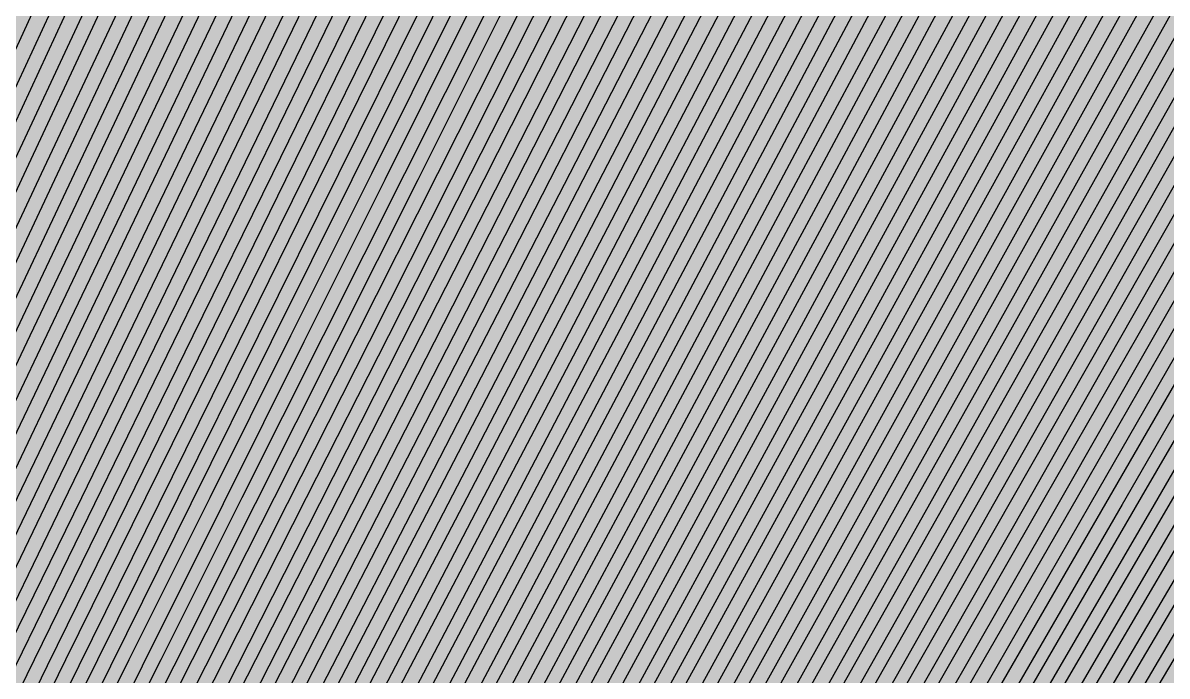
# Model space of a CAD drawing. Header units: metres. Extents: x -7231 to 10969, y -37556 to 1873.
# Drawn here: x 2628.8 to 2787.7, y -18556.3 to -18465.6 of the extents above; entities that cross this region are included whole.
import ezdxf

# ---------------------------------------------------------------- set-up
doc = ezdxf.new("R2010")
doc.units = ezdxf.units.M
for name, color, linetype in [('Metal1', 4, 'CONTINUOUS'), ('Metal2', 3, 'CONTINUOUS'), ('Polyimide', 7, 'CONTINUOUS')]:
    doc.layers.add(name, color=color, linetype=linetype)

msp = doc.modelspace()

# ---------------------------------------------------------------- hatches: boundary and pattern name
at = {"layer": 'Polyimide'}
msp.add_hatch(color=7, dxfattribs=at).paths.add_polyline_path([(4065.69, -468), (4066.67, -501.99), (4068.51, -535.99), (4071.41, -569.99), (4075.54, -603.99), (4081.04, -637.99), (4088.01, -671.99), (4096.52, -705.98), (4106.62, -739.98), (4118.33, -773.98), (4131.63, -807.98), (4146.49, -841.98), (4162.87, -875.98), (4180.68, -909.97), (4199.83, -943.97), (4220.22, -977.97), (4241.73, -1011.97), (4264.21, -1045.97), (4287.52, -1079.96), (4311.51, -1113.96), (4336.01, -1147.96), (4360.86, -1181.96), (4385.88, -1215.96), (4410.89, -1249.96), (4435.74, -1283.95), (4460.24, -1317.95), (4484.23, -1351.95), (4507.54, -1385.95), (4530.02, -1419.95), (4551.53, -1453.94), (4571.92, -1487.94), (4591.07, -1521.94), (4608.88, -1555.94), (4625.26, -1589.94), (4640.12, -1623.94), (4653.42, -1657.93), (4665.13, -1691.93), (4675.23, -1725.93), (4683.74, -1759.93), (4690.71, -1793.93), (4696.21, -1827.93), (4700.34, -1861.92), (4703.24, -1895.92), (4705.08, -1929.92), (4706.06, -1963.92), (4706.44, -1997.92), (4706.5, -2031.91), (4706.5, -4793.02), (4709.95, -4838.39), (4720.22, -4882.71), (4737.08, -4924.98), (4760.13, -4964.2), (4788.85, -4999.49), (4822.58, -5030.03), (4860.53, -5055.12), (4901.85, -5074.18), (4901.85, -5074.18), (4970.68, -5105.23), (5034.7, -5145.26), (5092.76, -5193.54), (5143.8, -5249.19), (5186.89, -5311.2), (5221.24, -5378.44), (5246.23, -5449.69), (5261.41, -5523.66), (5266.5, -5599), (5261.41, -5674.34), (5246.23, -5748.31), (5221.24, -5819.56), (5186.89, -5886.8), (5143.8, -5948.81), (5092.76, -6004.46), (5034.7, -6052.74), (4970.68, -6092.77), (4901.85, -6123.82), (4860.53, -6142.88), (4822.58, -6167.97), (4788.85, -6198.51), (4760.13, -6233.8), (4737.08, -6273.02), (4720.22, -6315.29), (4709.95, -6359.61), (4706.5, -6404.98), (4706.5, -9221.52), (4709.95, -9266.88), (4720.22, -9311.21), (4737.08, -9353.47), (4760.13, -9392.7), (4788.85, -9427.98), (4822.58, -9458.52), (4860.53, -9483.61), (4901.85, -9502.67), (4970.68, -9533.72), (5034.7, -9573.75), (5092.76, -9622.03), (5143.8, -9677.68), (5186.89, -9739.69), (5221.24, -9806.94), (5246.23, -9878.19), (5261.41, -9952.16), (5266.5, -10027.49), (5261.41, -10102.83), (5246.23, -10176.8), (5221.24, -10248.05), (5186.89, -10315.3), (5143.8, -10377.31), (5092.76, -10432.96), (5034.7, -10481.24), (4970.68, -10521.27), (4901.85, -10552.32), (4860.53, -10571.38), (4822.58, -10596.46), (4788.85, -10627), (4760.13, -10662.29), (4737.08, -10701.52), (4720.22, -10743.78), (4709.95, -10788.1), (4706.5, -10833.47), (4706.5, -13650.01), (4709.95, -13695.38), (4720.22, -13739.7), (4737.08, -13781.96), (4760.13, -13821.19), (4788.85, -13856.48), (4822.58, -13887.02), (4860.53, -13912.11), (4901.85, -13931.17), (4970.68, -13962.22), (5034.7, -14002.25), (5092.76, -14050.53), (5143.8, -14106.18), (5186.89, -14168.19), (5221.24, -14235.43), (5246.23, -14306.68), (5261.41, -14380.65), (5266.5, -14455.99), (5261.41, -14531.33), (5246.23, -14605.29), (5221.24, -14676.55), (5186.89, -14743.79), (5143.8, -14805.8), (5092.76, -14861.45), (5034.7, -14909.73), (4970.68, -14949.76), (4901.85, -14980.81), (4860.53, -14999.87), (4822.58, -15024.96), (4788.85, -15055.5), (4760.13, -15090.79), (4737.08, -15130.01), (4720.22, -15172.27), (4709.95, -15216.6), (4706.5, -15261.97), (4706.5, -15455.99), (4720.95, -15750.04), (4764.14, -16041.26), (4835.68, -16326.84), (4934.86, -16604.04), (5060.74, -16870.18), (5212.09, -17122.7), (5387.47, -17359.17), (5585.18, -17577.31), (5803.32, -17775.02), (6039.79, -17950.4), (6292.31, -18101.75), (6558.45, -18227.63), (6835.65, -18326.81), (7121.23, -18398.34), (7412.45, -18441.54), (7706.5, -18455.99), (9969.01, -18455.99), (10047.42, -18459.84), (10125.08, -18471.36), (10201.23, -18490.44), (10275.15, -18516.89), (10346.12, -18550.45), (10413.46, -18590.81), (10476.52, -18637.58), (10534.69, -18690.3), (10587.41, -18748.47), (10634.18, -18811.53), (10674.54, -18878.87), (10708.11, -18949.84), (10734.56, -19023.76), (10753.63, -19099.92), (10765.15, -19177.58), (10769.01, -19255.99), (10769.01, -20895.8), (10730.24, -20951.41), (10694.6, -21009.08), (10662.21, -21068.63), (10633.17, -21129.89), (10607.55, -21192.66), (10585.45, -21256.74), (10566.93, -21321.96), (10552.05, -21388.09), (10540.84, -21454.95), (10533.35, -21522.33), (10529.6, -21590.02), (10529.6, -21657.81), (10533.35, -21725.5), (10540.84, -21792.87), (10552.05, -21859.73), (10566.93, -21925.87), (10585.45, -21991.08), (10607.55, -22055.17), (10633.17, -22117.94), (10662.21, -22179.19), (10694.6, -22238.74), (10730.24, -22296.41), (10769.01, -22352.03), (10769.01, -32454.24), (10728.74, -32510.49), (10691.72, -32568.92), (10658.05, -32629.35), (10627.85, -32691.58), (10601.2, -32755.42), (10578.21, -32820.67), (10558.93, -32887.1), (10543.44, -32954.52), (10531.77, -33022.71), (10523.97, -33091.44), (10520.07, -33160.51), (10520.07, -33229.69), (10523.97, -33298.75), (10531.77, -33367.49), (10543.44, -33435.67), (10558.93, -33503.09), (10578.21, -33569.53), (10601.2, -33634.77), (10627.85, -33698.61), (10658.05, -33760.85), (10691.72, -33821.28), (10728.74, -33879.71), (10769.01, -33935.96), (10769.01, -36556), (10765.15, -36634.41), (10753.63, -36712.07), (10734.56, -36788.23), (10708.11, -36862.15), (10674.54, -36933.12), (10634.18, -37000.46), (10587.41, -37063.51), (10534.69, -37121.69), (10476.52, -37174.41), (10413.46, -37221.18), (10346.12, -37261.54), (10275.15, -37295.1), (10201.23, -37321.55), (10125.08, -37340.63), (10047.42, -37352.15), (9969.01, -37356), (-6231.01, -37356), (-6309.42, -37352.15), (-6387.08, -37340.63), (-6463.23, -37321.55), (-6537.15, -37295.1), (-6608.12, -37261.54), (-6675.46, -37221.18), (-6738.52, -37174.41), (-6796.69, -37121.69), (-6849.41, -37063.51), (-6896.18, -37000.46), (-6936.54, -36933.12), (-6970.11, -36862.15), (-6996.56, -36788.23), (-7015.63, -36712.07), (-7027.15, -36634.41), (-7031.01, -36556), (-7031.01, -33936), (-6990.74, -33879.75), (-6953.7, -33821.31), (-6920.03, -33760.88), (-6889.82, -33698.64), (-6863.18, -33634.8), (-6840.18, -33569.55), (-6820.9, -33503.11), (-6805.4, -33435.69), (-6793.74, -33367.49), (-6785.94, -33298.75), (-6782.03, -33229.68), (-6782.03, -33160.5), (-6785.94, -33091.43), (-6793.74, -33022.69), (-6805.4, -32954.5), (-6820.9, -32887.07), (-6840.18, -32820.63), (-6863.18, -32755.39), (-6889.82, -32691.54), (-6920.03, -32629.3), (-6953.7, -32568.87), (-6990.74, -32510.43), (-7031.01, -32454.18), (-7031.01, -22364.83), (-6990.74, -22308.58), (-6953.7, -22250.14), (-6920.03, -22189.71), (-6889.82, -22127.47), (-6863.18, -22063.62), (-6840.18, -21998.38), (-6820.9, -21931.94), (-6805.4, -21864.51), (-6793.74, -21796.32), (-6785.94, -21727.58), (-6782.03, -21658.51), (-6782.03, -21589.33), (-6785.94, -21520.26), (-6793.74, -21451.52), (-6805.4, -21383.32), (-6820.9, -21315.9), (-6840.18, -21249.46), (-6863.18, -21184.21), (-6889.82, -21120.37), (-6920.03, -21058.13), (-6953.7, -20997.7), (-6990.74, -20939.26), (-7031.01, -20883.01), (-7031.01, -19255.99), (-7027.15, -19177.58), (-7015.63, -19099.92), (-6996.56, -19023.76), (-6970.11, -18949.84), (-6936.54, -18878.87), (-6896.18, -18811.53), (-6849.41, -18748.47), (-6796.69, -18690.3), (-6738.52, -18637.58), (-6675.46, -18590.81), (-6608.12, -18550.45), (-6537.15, -18516.89), (-6463.23, -18490.44), (-6387.08, -18471.36), (-6309.42, -18459.84), (-6231.01, -18455.99), (-3968.5, -18455.99), (-3674.45, -18441.54), (-3383.23, -18398.34), (-3097.65, -18326.81), (-2820.45, -18227.63), (-2554.31, -18101.75), (-2301.79, -17950.4), (-2065.32, -17775.02), (-1847.18, -17577.31), (-1649.47, -17359.17), (-1474.09, -17122.7), (-1322.74, -16870.18), (-1196.86, -16604.04), (-1097.68, -16326.84), (-1026.14, -16041.26), (-982.95, -15750.04), (-968.5, -15455.99), (-968.5, -15261.97), (-971.95, -15216.6), (-982.22, -15172.27), (-999.08, -15130.01), (-1022.13, -15090.79), (-1050.85, -15055.5), (-1084.58, -15024.96), (-1122.53, -14999.87), (-1163.85, -14980.81), (-1232.68, -14949.76), (-1296.7, -14909.73), (-1354.76, -14861.45), (-1405.8, -14805.8), (-1448.89, -14743.79), (-1483.24, -14676.55), (-1508.23, -14605.29), (-1523.41, -14531.33), (-1528.5, -14455.99), (-1523.41, -14380.65), (-1508.23, -14306.68), (-1483.24, -14235.43), (-1448.89, -14168.19), (-1405.8, -14106.18), (-1354.76, -14050.53), (-1296.7, -14002.25), (-1232.68, -13962.22), (-1163.85, -13931.17), (-1122.53, -13912.11), (-1084.58, -13887.02), (-1050.85, -13856.48), (-1022.13, -13821.19), (-999.08, -13781.96), (-982.22, -13739.7), (-971.95, -13695.38), (-968.5, -13650.01), (-968.5, -12309.64), (-971.95, -12264.27), (-982.22, -12219.94), (-999.08, -12177.68), (-1022.13, -12138.46), (-1050.85, -12103.17), (-1084.58, -12072.63), (-1122.53, -12047.54), (-1163.85, -12028.48), (-1232.68, -11997.43), (-1296.7, -11957.4), (-1354.76, -11909.12), (-1405.8, -11853.47), (-1448.89, -11791.46), (-1483.24, -11724.22), (-1508.23, -11652.96), (-1523.41, -11579), (-1528.5, -11503.66), (-1523.41, -11428.32), (-1508.23, -11354.35), (-1483.24, -11283.1), (-1448.89, -11215.86), (-1405.8, -11153.85), (-1354.76, -11098.2), (-1296.7, -11049.92), (-1232.68, -11009.89), (-1163.85, -10978.84), (-1122.53, -10959.78), (-1084.58, -10934.69), (-1050.85, -10904.15), (-1022.13, -10868.86), (-999.08, -10829.63), (-982.22, -10787.37), (-971.95, -10743.05), (-968.5, -10697.68), (-968.5, -9357.31), (-971.95, -9311.94), (-982.22, -9267.62), (-999.08, -9225.35), (-1022.13, -9186.13), (-1050.85, -9150.84), (-1084.58, -9120.3), (-1122.53, -9095.21), (-1163.85, -9076.15), (-1163.85, -9076.15), (-1232.68, -9045.1), (-1296.7, -9005.07), (-1354.76, -8956.79), (-1405.8, -8901.14), (-1448.89, -8839.13), (-1483.24, -8771.89), (-1508.23, -8700.64), (-1523.41, -8626.67), (-1528.5, -8551.33), (-1523.41, -8475.99), (-1508.23, -8402.02), (-1483.24, -8330.77), (-1448.89, -8263.53), (-1405.8, -8201.52), (-1354.76, -8145.87), (-1296.7, -8097.59), (-1232.68, -8057.56), (-1163.85, -8026.51), (-1163.85, -8026.51), (-1122.53, -8007.45), (-1084.58, -7982.36), (-1050.85, -7951.82), (-1022.13, -7916.53), (-999.08, -7877.31), (-982.22, -7835.04), (-971.95, -7790.72), (-968.5, -7745.35), (-968.5, -6404.98), (-971.95, -6359.61), (-982.22, -6315.29), (-999.08, -6273.02), (-1022.13, -6233.8), (-1050.85, -6198.51), (-1084.58, -6167.97), (-1122.53, -6142.88), (-1163.85, -6123.82), (-1163.85, -6123.82), (-1232.68, -6092.77), (-1296.7, -6052.74), (-1354.76, -6004.46), (-1405.8, -5948.81), (-1448.89, -5886.8), (-1483.24, -5819.56), (-1508.23, -5748.31), (-1523.41, -5674.34), (-1528.5, -5599), (-1523.41, -5523.66), (-1508.23, -5449.69), (-1483.24, -5378.44), (-1448.89, -5311.2), (-1405.8, -5249.19), (-1354.76, -5193.54), (-1296.7, -5145.26), (-1232.68, -5105.23), (-1163.85, -5074.18), (-1163.85, -5074.18), (-1122.53, -5055.12), (-1084.58, -5030.03), (-1050.85, -4999.49), (-1022.13, -4964.2), (-999.08, -4924.98), (-982.22, -4882.71), (-971.95, -4838.39), (-968.5, -4793.02), (-968.5, -2031.91), (-968.44, -1997.92), (-968.06, -1963.92), (-967.05, -1929.92), (-965.18, -1895.92), (-962.22, -1861.92), (-958.01, -1827.93), (-952.41, -1793.93), (-945.31, -1759.93), (-936.64, -1725.93), (-926.35, -1691.93), (-914.43, -1657.93), (-900.88, -1623.94), (-885.74, -1589.94), (-869.05, -1555.94), (-850.91, -1521.94), (-831.4, -1487.94), (-810.63, -1453.94), (-788.72, -1419.95), (-765.82, -1385.95), (-742.07, -1351.95), (-717.63, -1317.95), (-692.67, -1283.95), (-667.36, -1249.96), (-641.88, -1215.96), (-616.39, -1181.96), (-591.08, -1147.96), (-566.12, -1113.96), (-541.68, -1079.96), (-517.93, -1045.97), (-495.03, -1011.97), (-473.12, -977.97), (-452.35, -943.97), (-432.84, -909.97), (-414.7, -875.98), (-398.01, -841.98), (-382.87, -807.98), (-369.32, -773.98), (-357.4, -739.98), (-347.11, -705.98), (-338.44, -671.99), (-331.34, -637.99), (-325.74, -603.99), (-321.53, -569.99), (-318.57, -535.99), (-316.7, -501.99), (-315.69, -468), (-315.31, -434), (-315.25, -400), (-315.25, 401), (-315.25, 451), (-315.25, 1644), (-270.25, 1644), (-270.03, 1637.13), (-269.35, 1630.29), (-268.23, 1623.52), (-266.67, 1616.82), (-264.68, 1610.25), (-262.26, 1603.82), (-259.42, 1597.56), (-256.18, 1591.5), (-252.55, 1585.67), (-248.55, 1580.08), (-244.19, 1574.77), (-239.5, 1569.75), (-234.48, 1565.06), (-229.17, 1560.7), (-223.58, 1556.7), (-217.75, 1553.07), (-211.69, 1549.83), (-205.43, 1546.99), (-199, 1544.57), (-192.43, 1542.58), (-185.73, 1541.02), (-178.96, 1539.9), (-172.12, 1539.22), (-165.25, 1539), (-158.38, 1539.22), (-151.54, 1539.9), (-144.77, 1541.02), (-138.07, 1542.58), (-131.5, 1544.57), (-125.07, 1546.99), (-118.81, 1549.83), (-112.75, 1553.07), (-106.92, 1556.7), (-101.33, 1560.7), (-96.02, 1565.06), (-91, 1569.75), (-86.31, 1574.77), (-81.95, 1580.08), (-77.95, 1585.67), (-74.32, 1591.5), (-71.08, 1597.56), (-68.24, 1603.82), (-65.82, 1610.25), (-63.83, 1616.82), (-62.27, 1623.52), (-61.15, 1630.29), (-60.47, 1637.13), (-60.25, 1644), (1853, 1644), (1853, 1573), (3815.25, 1573), (3815.46, 1579.54), (3816.11, 1586.05), (3817.17, 1592.51), (3818.66, 1598.88), (3820.56, 1605.14), (3822.86, 1611.27), (3825.56, 1617.23), (3828.65, 1623), (3832.1, 1628.56), (3835.91, 1633.88), (3840.07, 1638.93), (3844.54, 1643.71), (3849.32, 1648.18), (3854.37, 1652.34), (3859.69, 1656.15), (3865.25, 1659.6), (3871.02, 1662.69), (3876.98, 1665.39), (3883.11, 1667.69), (3889.37, 1669.59), (3895.74, 1671.08), (3902.2, 1672.14), (3908.71, 1672.79), (3915.25, 1673), (3921.79, 1672.79), (3928.3, 1672.14), (3934.76, 1671.08), (3941.13, 1669.59), (3947.39, 1667.69), (3953.52, 1665.39), (3959.48, 1662.69), (3965.25, 1659.6), (3970.81, 1656.15), (3976.13, 1652.34), (3981.18, 1648.18), (3985.96, 1643.71), (3990.43, 1638.93), (3994.59, 1633.88), (3998.4, 1628.56), (4001.85, 1623), (4004.94, 1617.23), (4007.64, 1611.27), (4009.94, 1605.14), (4011.84, 1598.88), (4013.33, 1592.51), (4014.39, 1586.05), (4015.04, 1579.54), (4015.25, 1573), (4065.25, 1573), (4065.25, 451), (4065.25, 401), (4065.25, -400), (4065.31, -434), (4065.69, -468)])

# ---------------------------------------------------------------- linework, layer by layer
at = {"layer": 'Metal1'}
for points in [[(2766.23, -18352.39), (2754.76, -18374.89), (2743.29, -18397.39), (2731.81, -18419.89), (2720.34, -18442.39), (2708.87, -18464.89), (2697.39, -18487.39), (2685.92, -18509.9), (2674.45, -18532.4), (2662.97, -18554.9), (2651.5, -18577.4), (2640.02, -18599.9), (2628.55, -18622.4), (2617.08, -18644.9), (2605.6, -18667.4), (2598.28, -18681.76), (2593.33, -18698.64), (2592.89, -18703.02), (2592.45, -18712), (2592.01, -18721.02), (2592.75, -19211.94)], [(2776.16, -18352.39), (2764.56, -18374.9), (2752.96, -18397.4), (2741.36, -18419.9), (2729.76, -18442.4), (2718.16, -18464.9), (2706.56, -18487.4), (2694.96, -18509.9), (2683.36, -18532.4), (2671.76, -18554.9), (2660.16, -18577.4), (2648.56, -18599.9), (2636.95, -18622.4), (2625.35, -18644.9), (2613.75, -18667.4), (2606.34, -18681.78), (2601.34, -18698.64), (2600.9, -18703.02), (2600.45, -18712), (2600.01, -18721.02), (2600.75, -19211.94)], [(2786.09, -18352.4), (2774.37, -18374.9), (2762.64, -18397.4), (2750.91, -18419.9), (2739.18, -18442.4), (2727.45, -18464.9), (2715.73, -18487.4), (2704, -18509.9), (2692.27, -18532.4), (2680.54, -18554.9), (2668.81, -18577.41), (2657.09, -18599.91), (2645.36, -18622.41), (2633.63, -18644.91), (2621.9, -18667.41), (2614.4, -18681.8), (2609.36, -18698.64), (2608.91, -18703.02), (2608.46, -18712), (2608.01, -18721.02), (2608.75, -19211.94)], [(2796.02, -18352.4), (2784.17, -18374.9), (2772.31, -18397.4), (2760.46, -18419.9), (2748.6, -18442.41), (2736.75, -18464.91), (2724.89, -18487.41), (2713.04, -18509.91), (2701.18, -18532.41), (2689.33, -18554.91), (2677.47, -18577.41), (2665.62, -18599.91), (2653.76, -18622.41), (2641.91, -18644.91), (2630.05, -18667.41), (2622.46, -18681.82), (2617.37, -18698.64), (2616.92, -18703.02), (2616.46, -18712), (2616.01, -18721.02), (2616.75, -19211.94)], [(2805.95, -18352.41), (2793.97, -18374.91), (2781.99, -18397.41), (2770.01, -18419.91), (2758.02, -18442.41), (2746.04, -18464.91), (2734.06, -18487.41), (2722.08, -18509.91), (2710.1, -18532.41), (2698.11, -18554.91), (2686.13, -18577.41), (2674.15, -18599.91), (2662.17, -18622.41), (2650.19, -18644.92), (2638.2, -18667.42), (2630.52, -18681.84), (2625.39, -18698.65), (2624.93, -18703.02), (2624.47, -18712), (2624.01, -18721.02), (2624.75, -19211.94)], [(2815.88, -18352.41), (2803.77, -18374.91), (2791.66, -18397.41), (2779.56, -18419.91), (2767.45, -18442.41), (2755.34, -18464.91), (2743.23, -18487.41), (2731.12, -18509.92), (2719.01, -18532.42), (2706.9, -18554.92), (2694.79, -18577.42), (2682.68, -18599.92), (2670.57, -18622.42), (2658.46, -18644.92), (2646.35, -18667.42), (2638.58, -18681.87), (2633.4, -18698.65), (2632.94, -18703.03), (2632.47, -18712), (2632.01, -18721.02), (2632.75, -19211.93)], [(2825.81, -18352.41), (2813.58, -18374.91), (2801.34, -18397.42), (2789.1, -18419.92), (2776.87, -18442.42), (2764.63, -18464.92), (2752.39, -18487.42), (2740.16, -18509.92), (2727.92, -18532.42), (2715.68, -18554.92), (2703.45, -18577.42), (2691.21, -18599.92), (2678.98, -18622.42), (2666.74, -18644.92), (2654.5, -18667.42), (2646.64, -18681.89), (2641.42, -18698.65), (2640.95, -18703.03), (2640.48, -18712), (2640.01, -18721.02), (2640.75, -19211.93)], [(2835.74, -18352.42), (2823.38, -18374.92), (2811.02, -18397.42), (2798.65, -18419.92), (2786.29, -18442.42), (2773.92, -18464.92), (2761.56, -18487.42), (2749.2, -18509.92), (2736.83, -18532.42), (2724.47, -18554.92), (2712.11, -18577.42), (2699.74, -18599.93), (2687.38, -18622.43), (2675.02, -18644.93), (2662.65, -18667.43), (2654.7, -18681.91), (2649.43, -18698.65), (2648.96, -18703.03), (2648.48, -18712), (2648.01, -18721.03), (2648.75, -19211.93)], [(2845.67, -18352.42), (2833.18, -18374.92), (2820.69, -18397.42), (2808.2, -18419.92), (2795.71, -18442.42), (2783.22, -18464.93), (2770.73, -18487.43), (2758.24, -18509.93), (2745.75, -18532.43), (2733.26, -18554.93), (2720.77, -18577.43), (2708.27, -18599.93), (2695.78, -18622.43), (2683.29, -18644.93), (2670.8, -18667.43), (2662.75, -18681.93), (2657.45, -18698.65), (2656.97, -18703.03), (2656.49, -18712), (2656.01, -18721.03), (2656.75, -19211.93)], [(2855.6, -18352.43), (2842.98, -18374.93), (2830.37, -18397.43), (2817.75, -18419.93), (2805.13, -18442.43), (2792.51, -18464.93), (2779.89, -18487.43), (2767.28, -18509.93), (2754.66, -18532.43), (2742.04, -18554.93), (2729.42, -18577.43), (2716.81, -18599.93), (2704.19, -18622.43), (2691.57, -18644.93), (2678.95, -18667.44), (2670.81, -18681.95), (2665.46, -18698.66), (2664.98, -18703.03), (2664.49, -18712), (2664.01, -18721.03), (2664.75, -19211.93)], [(2865.53, -18352.43), (2852.79, -18374.93), (2840.04, -18397.43), (2827.3, -18419.93), (2814.55, -18442.43), (2801.81, -18464.93), (2789.06, -18487.43), (2776.32, -18509.93), (2763.57, -18532.43), (2750.83, -18554.94), (2738.08, -18577.44), (2725.34, -18599.94), (2712.59, -18622.44), (2699.85, -18644.94), (2687.1, -18667.44), (2678.87, -18681.97), (2673.47, -18698.66), (2672.99, -18703.03), (2672.5, -18712), (2672.01, -18721.03), (2672.75, -19211.93)], [(2875.46, -18352.43), (2862.59, -18374.93), (2849.72, -18397.43), (2836.84, -18419.94), (2823.97, -18442.44), (2811.1, -18464.94), (2798.23, -18487.44), (2785.36, -18509.94), (2772.48, -18532.44), (2759.61, -18554.94), (2746.74, -18577.44), (2733.87, -18599.94), (2721, -18622.44), (2708.12, -18644.94), (2695.25, -18667.44), (2686.93, -18681.99), (2681.49, -18698.66), (2681, -18703.03), (2680.5, -18712), (2680.01, -18721.03), (2680.75, -19211.93)], [(2885.39, -18352.44), (2872.39, -18374.94), (2859.39, -18397.44), (2846.39, -18419.94), (2833.39, -18442.44), (2820.39, -18464.94), (2807.4, -18487.44), (2794.4, -18509.94), (2781.4, -18532.44), (2768.4, -18554.94), (2755.4, -18577.44), (2742.4, -18599.94), (2729.4, -18622.44), (2716.4, -18644.95), (2703.4, -18667.45), (2694.98, -18682.01), (2689.5, -18698.66), (2689.01, -18703.03), (2688.51, -18712), (2688.01, -18721.03), (2688.75, -19211.93)], [(2895.32, -18352.44), (2882.19, -18374.94), (2869.07, -18397.44), (2855.94, -18419.94), (2842.82, -18442.44), (2829.69, -18464.94), (2816.56, -18487.44), (2803.44, -18509.95), (2790.31, -18532.45), (2777.18, -18554.95), (2764.06, -18577.45), (2750.93, -18599.95), (2737.8, -18622.45), (2724.68, -18644.95), (2711.55, -18667.45), (2703.04, -18682.04), (2697.52, -18698.66), (2697.02, -18703.03), (2696.51, -18712), (2696.01, -18721.03), (2696.75, -19211.93)], [(2905.25, -18352.44), (2892, -18374.94), (2878.74, -18397.45), (2865.49, -18419.95), (2852.24, -18442.45), (2838.98, -18464.95), (2825.73, -18487.45), (2812.48, -18509.95), (2799.22, -18532.45), (2785.97, -18554.95), (2772.72, -18577.45), (2759.46, -18599.95), (2746.21, -18622.45), (2732.95, -18644.95), (2719.7, -18667.45), (2711.1, -18682.06), (2705.53, -18698.67), (2705.03, -18703.03), (2704.52, -18712), (2704.01, -18721.04), (2704.75, -19211.93)], [(2693.25, -19211.93), (2693.99, -18720.98), (2694.52, -18711.89), (2695.03, -18702.86), (2695.55, -18698.23), (2701.21, -18681.21), (2709.82, -18666.44), (2722.95, -18643.94), (2736.08, -18621.44), (2749.2, -18598.94), (2762.33, -18576.44), (2775.46, -18553.94), (2788.58, -18531.44), (2801.71, -18508.94), (2814.83, -18486.44), (2827.96, -18463.94), (2841.09, -18441.44), (2854.21, -18418.93), (2867.34, -18396.43), (2880.47, -18373.93)], [(2701.25, -19211.93), (2701.99, -18720.98), (2702.52, -18711.89), (2703.04, -18702.86), (2703.57, -18698.23), (2709.27, -18681.22), (2717.98, -18666.44), (2731.23, -18643.94), (2744.48, -18621.44), (2757.74, -18598.94), (2770.99, -18576.44), (2784.25, -18553.94), (2797.5, -18531.43), (2810.75, -18508.93), (2824.01, -18486.43), (2837.26, -18463.93), (2850.51, -18441.43), (2863.77, -18418.93), (2877.02, -18396.43), (2890.27, -18373.93)], [(2538.59, -18666.52), (2549.05, -18644.02), (2559.5, -18621.52), (2569.96, -18599.02), (2580.42, -18576.52), (2590.87, -18554.02), (2601.33, -18531.52), (2611.79, -18509.02), (2622.24, -18486.52), (2632.7, -18464.02), (2643.16, -18441.52), (2653.61, -18419.02), (2664.07, -18396.52), (2674.53, -18374.02)], [(2676.34, -18374.86), (2665.88, -18397.36), (2655.43, -18419.86), (2644.97, -18442.36), (2634.51, -18464.86), (2624.06, -18487.36), (2613.6, -18509.86), (2603.14, -18532.36), (2592.69, -18554.86), (2582.23, -18577.36), (2571.77, -18599.87), (2561.32, -18622.37), (2550.86, -18644.87), (2540.4, -18667.37)], [(2695.94, -18374.87), (2685.23, -18397.37), (2674.52, -18419.87), (2663.81, -18442.37), (2653.1, -18464.87), (2642.39, -18487.37), (2631.68, -18509.87), (2620.97, -18532.37), (2610.26, -18554.87), (2599.55, -18577.37), (2588.84, -18599.87), (2578.13, -18622.37), (2567.41, -18644.88), (2556.7, -18667.38), (2549.92, -18681.64), (2545.24, -18698.63)], [(2546.74, -18666.52), (2557.33, -18644.02), (2567.91, -18621.52), (2578.5, -18599.02), (2589.08, -18576.52), (2599.66, -18554.02), (2610.25, -18531.52), (2620.83, -18509.02), (2631.41, -18486.51), (2642, -18464.01), (2652.58, -18441.51), (2663.16, -18419.01), (2673.75, -18396.51), (2684.33, -18374.01)], [(2548.03, -18680.93), (2554.9, -18666.52), (2565.61, -18644.02), (2576.32, -18621.51), (2587.03, -18599.01), (2597.74, -18576.51), (2608.45, -18554.01), (2619.16, -18531.51), (2629.87, -18509.01), (2640.58, -18486.51), (2651.3, -18464.01), (2662.01, -18441.51), (2672.72, -18419.01), (2683.43, -18396.51), (2694.14, -18374.01)], [(2686.14, -18374.86), (2675.56, -18397.36), (2664.97, -18419.86), (2654.39, -18442.36), (2643.81, -18464.87), (2633.22, -18487.37), (2622.64, -18509.87), (2612.06, -18532.37), (2601.47, -18554.87), (2590.89, -18577.37), (2580.3, -18599.87), (2569.72, -18622.37), (2559.14, -18644.87), (2548.55, -18667.37)], [(2549.25, -19211.94), (2549.99, -18720.96), (2550.42, -18711.9), (2550.85, -18702.88), (2551.28, -18698.26), (2556.1, -18680.95), (2563.05, -18666.51), (2573.89, -18644.01), (2584.73, -18621.51), (2595.57, -18599.01), (2606.4, -18576.51), (2617.24, -18554.01), (2628.08, -18531.51), (2638.92, -18509.01), (2649.76, -18486.51), (2660.59, -18464.01), (2671.43, -18441.51), (2682.27, -18419), (2693.11, -18396.5), (2703.95, -18374)], [(2705.75, -18374.87), (2694.91, -18397.37), (2684.07, -18419.87), (2673.23, -18442.37), (2662.4, -18464.87), (2651.56, -18487.37), (2640.72, -18509.88), (2629.88, -18532.38), (2619.04, -18554.88), (2608.21, -18577.38), (2597.37, -18599.88), (2586.53, -18622.38), (2575.69, -18644.88), (2564.85, -18667.38), (2557.98, -18681.66), (2553.26, -18698.63), (2552.84, -18703.02), (2552.42, -18711.99), (2552.01, -18721.01), (2552.75, -19211.94)], [(2557.25, -19211.94), (2557.99, -18720.96), (2558.43, -18711.9), (2558.86, -18702.88), (2559.3, -18698.26), (2564.16, -18680.96), (2571.21, -18666.51), (2582.17, -18644.01), (2593.14, -18621.51), (2604.1, -18599.01), (2615.07, -18576.51), (2626.03, -18554), (2637, -18531.5), (2647.96, -18509), (2658.93, -18486.5), (2669.89, -18464), (2680.86, -18441.5), (2691.82, -18419), (2702.79, -18396.5), (2713.75, -18374)], [(2715.55, -18374.88), (2704.59, -18397.38), (2693.62, -18419.88), (2682.65, -18442.38), (2671.69, -18464.88), (2660.72, -18487.38), (2649.76, -18509.88), (2638.79, -18532.38), (2627.83, -18554.88), (2616.86, -18577.38), (2605.9, -18599.88), (2594.93, -18622.38), (2583.97, -18644.88), (2573, -18667.38), (2566.04, -18681.68), (2561.27, -18698.63), (2560.85, -18703.02), (2560.43, -18711.99), (2560.01, -18721.01), (2560.75, -19211.94)], [(2565.25, -19211.94), (2565.99, -18720.96), (2566.44, -18711.9), (2566.87, -18702.88), (2567.31, -18698.26), (2572.23, -18680.98), (2579.36, -18666.5), (2590.45, -18644), (2601.54, -18621.5), (2612.64, -18599), (2623.73, -18576.5), (2634.82, -18554), (2645.91, -18531.5), (2657.01, -18509), (2668.1, -18486.5), (2679.19, -18464), (2690.28, -18441.5), (2701.37, -18419), (2712.47, -18396.5), (2723.56, -18373.99)], [(2725.35, -18374.88), (2714.26, -18397.38), (2703.17, -18419.88), (2692.08, -18442.38), (2680.98, -18464.88), (2669.89, -18487.38), (2658.8, -18509.88), (2647.71, -18532.38), (2636.61, -18554.88), (2625.52, -18577.39), (2614.43, -18599.89), (2603.34, -18622.39), (2592.25, -18644.89), (2581.15, -18667.39), (2574.1, -18681.7), (2569.29, -18698.63), (2568.86, -18703.02), (2568.43, -18712), (2568.01, -18721.01), (2568.75, -19211.94)], [(2573.25, -19211.94), (2573.99, -18720.97), (2574.44, -18711.9), (2574.88, -18702.87), (2575.33, -18698.26), (2580.29, -18680.99), (2587.51, -18666.5), (2598.73, -18644), (2609.95, -18621.5), (2621.17, -18599), (2632.39, -18576.5), (2643.61, -18554), (2654.83, -18531.5), (2666.05, -18509), (2677.27, -18486.49), (2688.49, -18463.99), (2699.71, -18441.49), (2710.93, -18418.99), (2722.15, -18396.49), (2733.37, -18373.99)], [(2735.16, -18374.88), (2723.94, -18397.38), (2712.72, -18419.88), (2701.5, -18442.39), (2690.28, -18464.89), (2679.06, -18487.39), (2667.84, -18509.89), (2656.62, -18532.39), (2645.4, -18554.89), (2634.18, -18577.39), (2622.96, -18599.89), (2611.74, -18622.39), (2600.52, -18644.89), (2589.3, -18667.39), (2582.16, -18681.72), (2577.3, -18698.64), (2576.87, -18703.02), (2576.44, -18712), (2576.01, -18721.01), (2576.75, -19211.94)], [(2581.25, -19211.94), (2581.99, -18720.97), (2582.45, -18711.9), (2582.89, -18702.87), (2583.34, -18698.26), (2588.35, -18681), (2595.67, -18666.5), (2607.01, -18644), (2618.36, -18621.49), (2629.71, -18598.99), (2641.05, -18576.49), (2652.4, -18553.99), (2663.75, -18531.49), (2675.09, -18508.99), (2686.44, -18486.49), (2697.79, -18463.99), (2709.13, -18441.49), (2720.48, -18418.99), (2731.83, -18396.49), (2743.17, -18373.99)], [(2744.96, -18374.89), (2733.61, -18397.39), (2722.27, -18419.89), (2710.92, -18442.39), (2699.57, -18464.89), (2688.23, -18487.39), (2676.88, -18509.89), (2665.53, -18532.39), (2654.19, -18554.89), (2642.84, -18577.39), (2631.49, -18599.89), (2620.15, -18622.39), (2608.8, -18644.9), (2597.45, -18667.4), (2590.22, -18681.74), (2585.31, -18698.64), (2584.88, -18703.02), (2584.44, -18712), (2584.01, -18721.02), (2584.75, -19211.94)], [(2589.25, -19211.94), (2589.99, -18720.97), (2590.45, -18711.9), (2590.9, -18702.87), (2591.36, -18698.26), (2596.41, -18681.02), (2603.82, -18666.49), (2615.3, -18643.99), (2626.77, -18621.49), (2638.24, -18598.99), (2649.72, -18576.49), (2661.19, -18553.99), (2672.66, -18531.49), (2684.14, -18508.99), (2695.61, -18486.49), (2707.08, -18463.99), (2718.56, -18441.48), (2730.03, -18418.98), (2741.51, -18396.48), (2752.98, -18373.98)], [(2597.25, -19211.94), (2597.99, -18720.97), (2598.46, -18711.9), (2598.91, -18702.87), (2599.37, -18698.25), (2604.48, -18681.03), (2611.98, -18666.49), (2623.58, -18643.99), (2635.18, -18621.49), (2646.78, -18598.99), (2658.38, -18576.49), (2669.98, -18553.98), (2681.58, -18531.48), (2693.18, -18508.98), (2704.78, -18486.48), (2716.38, -18463.98), (2727.98, -18441.48), (2739.58, -18418.98), (2751.18, -18396.48), (2762.79, -18373.98)], [(2605.25, -19211.94), (2605.99, -18720.97), (2606.46, -18711.9), (2606.92, -18702.87), (2607.39, -18698.25), (2612.54, -18681.05), (2620.13, -18666.48), (2631.86, -18643.98), (2643.59, -18621.48), (2655.31, -18598.98), (2667.04, -18576.48), (2678.77, -18553.98), (2690.5, -18531.48), (2702.22, -18508.98), (2713.95, -18486.48), (2725.68, -18463.98), (2737.41, -18441.48), (2749.14, -18418.98), (2760.86, -18396.48), (2772.59, -18373.97)], [(2613.25, -19211.94), (2613.99, -18720.97), (2614.47, -18711.9), (2614.93, -18702.87), (2615.4, -18698.25), (2620.6, -18681.06), (2628.28, -18666.48), (2640.14, -18643.98), (2651.99, -18621.48), (2663.85, -18598.98), (2675.7, -18576.48), (2687.56, -18553.98), (2699.41, -18531.48), (2711.27, -18508.98), (2723.12, -18486.47), (2734.98, -18463.97), (2746.83, -18441.47), (2758.69, -18418.97), (2770.54, -18396.47), (2782.4, -18373.97)], [(2621.25, -19211.94), (2621.99, -18720.97), (2622.47, -18711.9), (2622.94, -18702.87), (2623.42, -18698.25), (2628.66, -18681.08), (2636.44, -18666.48), (2648.42, -18643.98), (2660.4, -18621.47), (2672.38, -18598.97), (2684.37, -18576.47), (2696.35, -18553.97), (2708.33, -18531.47), (2720.31, -18508.97), (2732.29, -18486.47), (2744.28, -18463.97), (2756.26, -18441.47), (2768.24, -18418.97), (2780.22, -18396.47), (2792.21, -18373.97)], [(2629.25, -19211.93), (2629.99, -18720.97), (2630.48, -18711.9), (2630.95, -18702.87), (2631.43, -18698.25), (2636.72, -18681.09), (2644.59, -18666.47), (2656.7, -18643.97), (2668.81, -18621.47), (2680.92, -18598.97), (2693.03, -18576.47), (2705.14, -18553.97), (2717.25, -18531.47), (2729.36, -18508.97), (2741.47, -18486.47), (2753.58, -18463.97), (2765.68, -18441.47), (2777.79, -18418.96), (2789.9, -18396.46), (2802.01, -18373.96)], [(2637.25, -19211.93), (2637.99, -18720.97), (2638.48, -18711.89), (2638.96, -18702.87), (2639.45, -18698.24), (2644.79, -18681.1), (2652.75, -18666.47), (2664.98, -18643.97), (2677.22, -18621.47), (2689.45, -18598.97), (2701.69, -18576.47), (2713.93, -18553.96), (2726.16, -18531.46), (2738.4, -18508.96), (2750.64, -18486.46), (2762.87, -18463.96), (2775.11, -18441.46), (2787.35, -18418.96), (2799.58, -18396.46), (2811.82, -18373.96)], [(2645.25, -19211.93), (2645.99, -18720.97), (2646.49, -18711.89), (2646.97, -18702.87), (2647.46, -18698.24), (2652.85, -18681.12), (2660.9, -18666.46), (2673.26, -18643.96), (2685.63, -18621.46), (2697.99, -18598.96), (2710.35, -18576.46), (2722.72, -18553.96), (2735.08, -18531.46), (2747.44, -18508.96), (2759.81, -18486.46), (2772.17, -18463.96), (2784.54, -18441.46), (2796.9, -18418.96), (2809.26, -18396.46), (2821.63, -18373.96)], [(2653.25, -19211.93), (2653.99, -18720.97), (2654.49, -18711.89), (2654.98, -18702.87), (2655.48, -18698.24), (2660.91, -18681.13), (2669.05, -18666.46), (2681.54, -18643.96), (2694.04, -18621.46), (2706.53, -18598.96), (2719.02, -18576.46), (2731.51, -18553.96), (2744, -18531.46), (2756.49, -18508.96), (2768.98, -18486.46), (2781.47, -18463.95), (2793.96, -18441.45), (2806.45, -18418.95), (2818.94, -18396.45), (2831.43, -18373.95)], [(2661.25, -19211.93), (2661.99, -18720.97), (2662.5, -18711.89), (2662.99, -18702.87), (2663.49, -18698.24), (2668.97, -18681.15), (2677.21, -18666.46), (2689.83, -18643.96), (2702.44, -18621.46), (2715.06, -18598.95), (2727.68, -18576.45), (2740.3, -18553.95), (2752.91, -18531.45), (2765.53, -18508.95), (2778.15, -18486.45), (2790.77, -18463.95), (2803.39, -18441.45), (2816, -18418.95), (2828.62, -18396.45), (2841.24, -18373.95)], [(2669.25, -19211.93), (2669.99, -18720.97), (2670.5, -18711.89), (2671, -18702.86), (2671.51, -18698.24), (2677.03, -18681.16), (2685.36, -18666.45), (2698.11, -18643.95), (2710.85, -18621.45), (2723.6, -18598.95), (2736.34, -18576.45), (2749.09, -18553.95), (2761.83, -18531.45), (2774.58, -18508.95), (2787.32, -18486.45), (2800.07, -18463.95), (2812.81, -18441.45), (2825.56, -18418.95), (2838.3, -18396.44), (2851.05, -18373.94)], [(2677.25, -19211.93), (2677.99, -18720.98), (2678.51, -18711.89), (2679.01, -18702.86), (2679.52, -18698.23), (2685.09, -18681.18), (2693.52, -18666.45), (2706.39, -18643.95), (2719.26, -18621.45), (2732.13, -18598.95), (2745, -18576.45), (2757.88, -18553.95), (2770.75, -18531.45), (2783.62, -18508.94), (2796.49, -18486.44), (2809.36, -18463.94), (2822.24, -18441.44), (2835.11, -18418.94), (2847.98, -18396.44), (2860.85, -18373.94)], [(2685.25, -19211.93), (2685.99, -18720.98), (2686.51, -18711.89), (2687.02, -18702.86), (2687.54, -18698.23), (2693.15, -18681.19), (2701.67, -18666.45), (2714.67, -18643.95), (2727.67, -18621.44), (2740.67, -18598.94), (2753.67, -18576.44), (2766.67, -18553.94), (2779.67, -18531.44), (2792.66, -18508.94), (2805.66, -18486.44), (2818.66, -18463.94), (2831.66, -18441.44), (2844.66, -18418.94), (2857.66, -18396.44), (2870.66, -18373.94)]]:
    msp.add_lwpolyline(points, dxfattribs=at)
at = {"layer": 'Metal2'}
for points in [[(2771.2, -18352.39), (2759.66, -18374.89), (2748.12, -18397.39), (2736.59, -18419.89), (2725.05, -18442.4), (2713.51, -18464.9), (2701.98, -18487.4), (2690.44, -18509.9), (2678.9, -18532.4), (2667.36, -18554.9), (2655.83, -18577.4), (2644.29, -18599.9), (2632.75, -18622.4), (2621.22, -18644.9), (2609.68, -18667.4), (2602.31, -18681.77), (2597.34, -18698.64), (2596.9, -18703.02), (2596.45, -18712), (2596.01, -18721.02), (2596.75, -19211.94)], [(2781.13, -18352.4), (2769.46, -18374.9), (2757.8, -18397.4), (2746.14, -18419.9), (2734.47, -18442.4), (2722.81, -18464.9), (2711.14, -18487.4), (2699.48, -18509.9), (2687.81, -18532.4), (2676.15, -18554.9), (2664.49, -18577.4), (2652.82, -18599.9), (2641.16, -18622.4), (2629.49, -18644.91), (2617.83, -18667.41), (2610.37, -18681.79), (2605.35, -18698.64), (2604.91, -18703.02), (2604.46, -18712), (2604.01, -18721.02), (2604.75, -19211.94)], [(2791.06, -18352.4), (2779.27, -18374.9), (2767.48, -18397.4), (2755.68, -18419.9), (2743.89, -18442.4), (2732.1, -18464.9), (2720.31, -18487.4), (2708.52, -18509.91), (2696.73, -18532.41), (2684.94, -18554.91), (2673.14, -18577.41), (2661.35, -18599.91), (2649.56, -18622.41), (2637.77, -18644.91), (2625.98, -18667.41), (2618.43, -18681.81), (2613.37, -18698.64), (2612.92, -18703.02), (2612.46, -18712), (2612.01, -18721.02), (2612.75, -19211.94)], [(2800.99, -18352.4), (2789.07, -18374.91), (2777.15, -18397.41), (2765.23, -18419.91), (2753.31, -18442.41), (2741.4, -18464.91), (2729.48, -18487.41), (2717.56, -18509.91), (2705.64, -18532.41), (2693.72, -18554.91), (2681.8, -18577.41), (2669.88, -18599.91), (2657.97, -18622.41), (2646.05, -18644.91), (2634.13, -18667.41), (2626.49, -18681.83), (2621.38, -18698.65), (2620.93, -18703.02), (2620.47, -18712), (2620.01, -18721.02), (2620.75, -19211.94)], [(2810.92, -18352.41), (2798.87, -18374.91), (2786.83, -18397.41), (2774.78, -18419.91), (2762.74, -18442.41), (2750.69, -18464.91), (2738.64, -18487.41), (2726.6, -18509.91), (2714.55, -18532.41), (2702.51, -18554.91), (2690.46, -18577.42), (2678.42, -18599.92), (2666.37, -18622.42), (2654.32, -18644.92), (2642.28, -18667.42), (2634.55, -18681.86), (2629.39, -18698.65), (2628.94, -18703.03), (2628.47, -18712), (2628.01, -18721.02), (2628.75, -19211.94)], [(2820.85, -18352.41), (2808.67, -18374.91), (2796.5, -18397.41), (2784.33, -18419.91), (2772.16, -18442.42), (2759.98, -18464.92), (2747.81, -18487.42), (2735.64, -18509.92), (2723.46, -18532.42), (2711.29, -18554.92), (2699.12, -18577.42), (2686.95, -18599.92), (2674.77, -18622.42), (2662.6, -18644.92), (2650.43, -18667.42), (2642.61, -18681.88), (2637.41, -18698.65), (2636.95, -18703.03), (2636.47, -18712), (2636.01, -18721.02), (2636.75, -19211.93)], [(2830.78, -18352.42), (2818.48, -18374.92), (2806.18, -18397.42), (2793.88, -18419.92), (2781.58, -18442.42), (2769.28, -18464.92), (2756.98, -18487.42), (2744.68, -18509.92), (2732.38, -18532.42), (2720.08, -18554.92), (2707.78, -18577.42), (2695.48, -18599.92), (2683.18, -18622.42), (2670.88, -18644.92), (2658.58, -18667.43), (2650.67, -18681.9), (2645.42, -18698.65), (2644.96, -18703.03), (2644.48, -18712), (2644.01, -18721.03), (2644.75, -19211.93)], [(2840.71, -18352.42), (2828.28, -18374.92), (2815.85, -18397.42), (2803.43, -18419.92), (2791, -18442.42), (2778.57, -18464.92), (2766.14, -18487.42), (2753.72, -18509.92), (2741.29, -18532.43), (2728.86, -18554.93), (2716.44, -18577.43), (2704.01, -18599.93), (2691.58, -18622.43), (2679.15, -18644.93), (2666.73, -18667.43), (2658.72, -18681.92), (2653.44, -18698.65), (2652.97, -18703.03), (2652.48, -18712), (2652.01, -18721.03), (2652.75, -19211.93)], [(2850.64, -18352.42), (2838.08, -18374.92), (2825.53, -18397.43), (2812.97, -18419.93), (2800.42, -18442.43), (2787.87, -18464.93), (2775.31, -18487.43), (2762.76, -18509.93), (2750.2, -18532.43), (2737.65, -18554.93), (2725.09, -18577.43), (2712.54, -18599.93), (2699.99, -18622.43), (2687.43, -18644.93), (2674.88, -18667.43), (2666.78, -18681.94), (2661.45, -18698.66), (2660.98, -18703.03), (2660.49, -18712), (2660.01, -18721.03), (2660.75, -19211.93)], [(2860.57, -18352.43), (2847.89, -18374.93), (2835.2, -18397.43), (2822.52, -18419.93), (2809.84, -18442.43), (2797.16, -18464.93), (2784.48, -18487.43), (2771.8, -18509.93), (2759.12, -18532.43), (2746.43, -18554.93), (2733.75, -18577.43), (2721.07, -18599.93), (2708.39, -18622.44), (2695.71, -18644.94), (2683.03, -18667.44), (2674.84, -18681.96), (2669.47, -18698.66), (2668.99, -18703.03), (2668.49, -18712), (2668.01, -18721.03), (2668.75, -19211.93)], [(2870.5, -18352.43), (2857.69, -18374.93), (2844.88, -18397.43), (2832.07, -18419.93), (2819.26, -18442.43), (2806.45, -18464.93), (2793.65, -18487.44), (2780.84, -18509.94), (2768.03, -18532.44), (2755.22, -18554.94), (2742.41, -18577.44), (2729.6, -18599.94), (2716.79, -18622.44), (2703.99, -18644.94), (2691.18, -18667.44), (2682.9, -18681.98), (2677.48, -18698.66), (2677, -18703.03), (2676.5, -18712), (2676.01, -18721.03), (2676.75, -19211.93)], [(2880.43, -18352.43), (2867.49, -18374.94), (2854.55, -18397.44), (2841.62, -18419.94), (2828.68, -18442.44), (2815.75, -18464.94), (2802.81, -18487.44), (2789.88, -18509.94), (2776.94, -18532.44), (2764.01, -18554.94), (2751.07, -18577.44), (2738.13, -18599.94), (2725.2, -18622.44), (2712.26, -18644.94), (2699.33, -18667.44), (2690.96, -18682), (2685.5, -18698.66), (2685.01, -18703.03), (2684.5, -18712), (2684.01, -18721.03), (2684.75, -19211.93)], [(2890.36, -18352.44), (2877.29, -18374.94), (2864.23, -18397.44), (2851.17, -18419.94), (2838.1, -18442.44), (2825.04, -18464.94), (2811.98, -18487.44), (2798.92, -18509.94), (2785.85, -18532.44), (2772.79, -18554.94), (2759.73, -18577.45), (2746.66, -18599.95), (2733.6, -18622.45), (2720.54, -18644.95), (2707.48, -18667.45), (2699.01, -18682.03), (2693.51, -18698.66), (2693.02, -18703.03), (2692.51, -18712), (2692.01, -18721.03), (2692.75, -19211.93)], [(2900.29, -18352.44), (2887.1, -18374.94), (2873.91, -18397.44), (2860.72, -18419.94), (2847.53, -18442.44), (2834.34, -18464.95), (2821.15, -18487.45), (2807.96, -18509.95), (2794.77, -18532.45), (2781.58, -18554.95), (2768.39, -18577.45), (2755.2, -18599.95), (2742.01, -18622.45), (2728.82, -18644.95), (2715.63, -18667.45), (2707.07, -18682.05), (2701.53, -18698.66), (2701.03, -18703.03), (2700.51, -18712), (2700.01, -18721.04), (2700.75, -19211.93)], [(2689.25, -19211.93), (2689.99, -18720.98), (2690.51, -18711.89), (2691.02, -18702.86), (2691.55, -18698.23), (2697.18, -18681.2), (2705.75, -18666.44), (2718.81, -18643.94), (2731.87, -18621.44), (2744.94, -18598.94), (2758, -18576.44), (2771.06, -18553.94), (2784.12, -18531.44), (2797.19, -18508.94), (2810.25, -18486.44), (2823.31, -18463.94), (2836.37, -18441.44), (2849.44, -18418.94), (2862.5, -18396.44), (2875.56, -18373.94)], [(2697.25, -19211.93), (2697.99, -18720.98), (2698.52, -18711.89), (2699.03, -18702.86), (2699.56, -18698.23), (2705.24, -18681.22), (2713.9, -18666.44), (2727.09, -18643.94), (2740.28, -18621.44), (2753.47, -18598.94), (2766.66, -18576.44), (2779.85, -18553.94), (2793.04, -18531.44), (2806.23, -18508.94), (2819.42, -18486.43), (2832.61, -18463.93), (2845.8, -18441.43), (2858.99, -18418.93), (2872.18, -18396.43), (2885.37, -18373.93)], [(2705.25, -19211.93), (2705.99, -18720.98), (2706.52, -18711.89), (2707.04, -18702.86), (2707.58, -18698.23), (2713.3, -18681.23), (2722.06, -18666.44), (2735.37, -18643.94), (2748.69, -18621.44), (2762.01, -18598.93), (2775.32, -18576.43), (2788.64, -18553.93), (2801.96, -18531.43), (2815.27, -18508.93), (2828.59, -18486.43), (2841.91, -18463.93), (2855.23, -18441.43), (2868.54, -18418.93), (2881.86, -18396.43), (2895.18, -18373.93)], [(2542.67, -18666.52), (2553.19, -18644.02), (2563.71, -18621.52), (2574.23, -18599.02), (2584.75, -18576.52), (2595.27, -18554.02), (2605.79, -18531.52), (2616.31, -18509.02), (2626.83, -18486.52), (2637.35, -18464.02), (2647.87, -18441.52), (2658.39, -18419.01), (2668.91, -18396.51), (2679.43, -18374.01)], [(2544, -18680.93), (2550.82, -18666.52), (2561.47, -18644.02), (2572.12, -18621.52), (2582.76, -18599.02), (2593.41, -18576.52), (2604.06, -18554.01), (2614.7, -18531.51), (2625.35, -18509.01), (2636, -18486.51), (2646.65, -18464.01), (2657.29, -18441.51), (2667.94, -18419.01), (2678.59, -18396.51), (2689.24, -18374.01)], [(2681.24, -18374.86), (2670.72, -18397.36), (2660.2, -18419.86), (2649.68, -18442.36), (2639.16, -18464.86), (2628.64, -18487.36), (2618.12, -18509.86), (2607.6, -18532.37), (2597.08, -18554.87), (2586.56, -18577.37), (2576.04, -18599.87), (2565.52, -18622.37), (2555, -18644.87), (2544.48, -18667.37)], [(2691.04, -18374.86), (2680.4, -18397.37), (2669.75, -18419.87), (2659.1, -18442.37), (2648.45, -18464.87), (2637.81, -18487.37), (2627.16, -18509.87), (2616.51, -18532.37), (2605.87, -18554.87), (2595.22, -18577.37), (2584.57, -18599.87), (2573.92, -18622.37), (2563.28, -18644.87), (2552.63, -18667.37), (2545.89, -18681.63)], [(2671.44, -18374.86), (2661.05, -18397.36), (2650.65, -18419.86), (2640.26, -18442.36), (2629.87, -18464.86), (2619.47, -18487.36), (2609.08, -18509.86), (2598.69, -18532.36), (2588.29, -18554.86), (2577.9, -18577.36), (2567.51, -18599.86), (2557.11, -18622.36), (2546.72, -18644.86)], [(2547.27, -18698.27), (2552.07, -18680.94), (2558.97, -18666.51), (2569.75, -18644.01), (2580.52, -18621.51), (2591.3, -18599.01), (2602.07, -18576.51), (2612.85, -18554.01), (2623.62, -18531.51), (2634.4, -18509.01), (2645.17, -18486.51), (2655.94, -18464.01), (2666.72, -18441.51), (2677.49, -18419.01), (2688.27, -18396.51), (2699.04, -18374.01)], [(2700.85, -18374.87), (2690.07, -18397.37), (2679.3, -18419.87), (2668.52, -18442.37), (2657.75, -18464.87), (2646.97, -18487.37), (2636.2, -18509.87), (2625.43, -18532.37), (2614.65, -18554.87), (2603.88, -18577.38), (2593.1, -18599.88), (2582.33, -18622.38), (2571.55, -18644.88), (2560.78, -18667.38), (2553.95, -18681.65), (2549.25, -18698.63), (2548.84, -18703.02), (2548.42, -18711.99)], [(2553.25, -19211.94), (2553.99, -18720.96), (2554.43, -18711.9), (2554.85, -18702.88), (2555.29, -18698.26), (2560.13, -18680.96), (2567.13, -18666.51), (2578.03, -18644.01), (2588.93, -18621.51), (2599.83, -18599.01), (2610.74, -18576.51), (2621.64, -18554.01), (2632.54, -18531.51), (2643.44, -18509.01), (2654.34, -18486.5), (2665.24, -18464), (2676.14, -18441.5), (2687.05, -18419), (2697.95, -18396.5), (2708.85, -18374)], [(2710.65, -18374.87), (2699.75, -18397.37), (2688.85, -18419.87), (2677.94, -18442.38), (2667.04, -18464.88), (2656.14, -18487.38), (2645.24, -18509.88), (2634.34, -18532.38), (2623.44, -18554.88), (2612.53, -18577.38), (2601.63, -18599.88), (2590.73, -18622.38), (2579.83, -18644.88), (2568.93, -18667.38), (2562.01, -18681.67), (2557.26, -18698.63), (2556.85, -18703.02), (2556.43, -18711.99), (2556.01, -18721.01), (2556.75, -19211.94)], [(2561.25, -19211.94), (2561.99, -18720.96), (2562.43, -18711.9), (2562.86, -18702.88), (2563.3, -18698.26), (2568.19, -18680.97), (2575.28, -18666.51), (2586.31, -18644.01), (2597.34, -18621.5), (2608.37, -18599), (2619.4, -18576.5), (2630.43, -18554), (2641.45, -18531.5), (2652.48, -18509), (2663.51, -18486.5), (2674.54, -18464), (2685.57, -18441.5), (2696.6, -18419), (2707.63, -18396.5), (2718.66, -18374)], [(2720.45, -18374.88), (2709.42, -18397.38), (2698.39, -18419.88), (2687.37, -18442.38), (2676.34, -18464.88), (2665.31, -18487.38), (2654.28, -18509.88), (2643.25, -18532.38), (2632.22, -18554.88), (2621.19, -18577.38), (2610.16, -18599.88), (2599.14, -18622.38), (2588.11, -18644.89), (2577.08, -18667.39), (2570.07, -18681.69), (2565.28, -18698.63), (2564.86, -18703.02), (2564.43, -18712), (2564.01, -18721.01), (2564.75, -19211.94)], [(2569.25, -19211.94), (2569.99, -18720.97), (2570.44, -18711.9), (2570.87, -18702.87), (2571.32, -18698.26), (2576.26, -18680.98), (2583.44, -18666.5), (2594.59, -18644), (2605.75, -18621.5), (2616.9, -18599), (2628.06, -18576.5), (2639.22, -18554), (2650.37, -18531.5), (2661.53, -18509), (2672.68, -18486.5), (2683.84, -18464), (2694.99, -18441.49), (2706.15, -18418.99), (2717.31, -18396.49), (2728.46, -18373.99)], [(2730.25, -18374.88), (2719.1, -18397.38), (2707.94, -18419.88), (2696.79, -18442.38), (2685.63, -18464.88), (2674.48, -18487.38), (2663.32, -18509.89), (2652.16, -18532.39), (2641.01, -18554.89), (2629.85, -18577.39), (2618.7, -18599.89), (2607.54, -18622.39), (2596.38, -18644.89), (2585.23, -18667.39), (2578.13, -18681.71), (2573.29, -18698.63), (2572.87, -18703.02), (2572.44, -18712), (2572.01, -18721.01), (2572.75, -19211.94)], [(2577.25, -19211.94), (2577.99, -18720.97), (2578.44, -18711.9), (2578.88, -18702.87), (2579.33, -18698.26), (2584.32, -18681), (2591.59, -18666.5), (2602.87, -18644), (2614.16, -18621.5), (2625.44, -18599), (2636.72, -18576.5), (2648.01, -18553.99), (2659.29, -18531.49), (2670.57, -18508.99), (2681.85, -18486.49), (2693.14, -18463.99), (2704.42, -18441.49), (2715.7, -18418.99), (2726.99, -18396.49), (2738.27, -18373.99)], [(2740.06, -18374.89), (2728.77, -18397.39), (2717.49, -18419.89), (2706.21, -18442.39), (2694.92, -18464.89), (2683.64, -18487.39), (2672.36, -18509.89), (2661.08, -18532.39), (2649.79, -18554.89), (2638.51, -18577.39), (2627.23, -18599.89), (2615.94, -18622.39), (2604.66, -18644.89), (2593.38, -18667.39), (2586.19, -18681.73), (2581.31, -18698.64), (2580.88, -18703.02), (2580.44, -18712), (2580.01, -18721.02), (2580.75, -19211.94)], [(2585.25, -19211.94), (2585.99, -18720.97), (2586.45, -18711.9), (2586.89, -18702.87), (2587.35, -18698.26), (2592.38, -18681.01), (2599.74, -18666.49), (2611.15, -18643.99), (2622.56, -18621.49), (2633.97, -18598.99), (2645.38, -18576.49), (2656.8, -18553.99), (2668.21, -18531.49), (2679.62, -18508.99), (2691.03, -18486.49), (2702.44, -18463.99), (2713.85, -18441.49), (2725.26, -18418.99), (2736.67, -18396.49), (2748.08, -18373.98)], [(2749.86, -18374.89), (2738.45, -18397.39), (2727.04, -18419.89), (2715.63, -18442.39), (2704.22, -18464.89), (2692.81, -18487.39), (2681.4, -18509.89), (2669.99, -18532.39), (2658.58, -18554.89), (2647.17, -18577.4), (2635.76, -18599.9), (2624.35, -18622.4), (2612.94, -18644.9), (2601.53, -18667.4), (2594.25, -18681.75), (2589.32, -18698.64), (2588.89, -18703.02), (2588.45, -18712), (2588.01, -18721.02), (2588.75, -19211.94)], [(2593.25, -19211.94), (2593.99, -18720.97), (2594.45, -18711.9), (2594.9, -18702.87), (2595.37, -18698.25), (2600.45, -18681.03), (2607.9, -18666.49), (2619.44, -18643.99), (2630.97, -18621.49), (2642.51, -18598.99), (2654.05, -18576.49), (2665.58, -18553.99), (2677.12, -18531.49), (2688.66, -18508.98), (2700.2, -18486.48), (2711.73, -18463.98), (2723.27, -18441.48), (2734.81, -18418.98), (2746.35, -18396.48), (2757.88, -18373.98)], [(2601.25, -19211.94), (2601.99, -18720.97), (2602.46, -18711.9), (2602.91, -18702.87), (2603.38, -18698.25), (2608.51, -18681.04), (2616.05, -18666.49), (2627.72, -18643.99), (2639.38, -18621.48), (2651.05, -18598.98), (2662.71, -18576.48), (2674.37, -18553.98), (2686.04, -18531.48), (2697.7, -18508.98), (2709.37, -18486.48), (2721.03, -18463.98), (2732.7, -18441.48), (2744.36, -18418.98), (2756.02, -18396.48), (2767.69, -18373.98)], [(2609.25, -19211.94), (2609.99, -18720.97), (2610.46, -18711.9), (2610.92, -18702.87), (2611.4, -18698.25), (2616.57, -18681.05), (2624.21, -18666.48), (2636, -18643.98), (2647.79, -18621.48), (2659.58, -18598.98), (2671.37, -18576.48), (2683.16, -18553.98), (2694.96, -18531.48), (2706.75, -18508.98), (2718.54, -18486.48), (2730.33, -18463.98), (2742.12, -18441.48), (2753.91, -18418.97), (2765.7, -18396.47), (2777.5, -18373.97)], [(2617.25, -19211.94), (2617.99, -18720.97), (2618.47, -18711.9), (2618.93, -18702.87), (2619.41, -18698.25), (2624.63, -18681.07), (2632.36, -18666.48), (2644.28, -18643.98), (2656.2, -18621.48), (2668.12, -18598.98), (2680.04, -18576.48), (2691.95, -18553.97), (2703.87, -18531.47), (2715.79, -18508.97), (2727.71, -18486.47), (2739.63, -18463.97), (2751.55, -18441.47), (2763.47, -18418.97), (2775.38, -18396.47), (2787.3, -18373.97)], [(2625.25, -19211.94), (2625.99, -18720.97), (2626.47, -18711.9), (2626.94, -18702.87), (2627.43, -18698.25), (2632.69, -18681.08), (2640.51, -18666.47), (2652.56, -18643.97), (2664.61, -18621.47), (2676.65, -18598.97), (2688.7, -18576.47), (2700.74, -18553.97), (2712.79, -18531.47), (2724.83, -18508.97), (2736.88, -18486.47), (2748.93, -18463.97), (2760.97, -18441.47), (2773.02, -18418.97), (2785.06, -18396.47), (2797.11, -18373.97)], [(2633.25, -19211.93), (2633.99, -18720.97), (2634.48, -18711.89), (2634.95, -18702.87), (2635.44, -18698.24), (2640.76, -18681.1), (2648.67, -18666.47), (2660.84, -18643.97), (2673.01, -18621.47), (2685.19, -18598.97), (2697.36, -18576.47), (2709.53, -18553.97), (2721.71, -18531.47), (2733.88, -18508.97), (2746.05, -18486.46), (2758.22, -18463.96), (2770.4, -18441.46), (2782.57, -18418.96), (2794.74, -18396.46), (2806.92, -18373.96)], [(2641.25, -19211.93), (2641.99, -18720.97), (2642.48, -18711.89), (2642.96, -18702.87), (2643.46, -18698.24), (2648.82, -18681.11), (2656.82, -18666.47), (2669.12, -18643.97), (2681.42, -18621.46), (2693.72, -18598.96), (2706.02, -18576.46), (2718.32, -18553.96), (2730.62, -18531.46), (2742.92, -18508.96), (2755.22, -18486.46), (2767.52, -18463.96), (2779.82, -18441.46), (2792.12, -18418.96), (2804.42, -18396.46), (2816.72, -18373.96)], [(2649.25, -19211.93), (2649.99, -18720.97), (2650.49, -18711.89), (2650.97, -18702.87), (2651.47, -18698.24), (2656.88, -18681.13), (2664.98, -18666.46), (2677.4, -18643.96), (2689.83, -18621.46), (2702.26, -18598.96), (2714.69, -18576.46), (2727.11, -18553.96), (2739.54, -18531.46), (2751.97, -18508.96), (2764.39, -18486.46), (2776.82, -18463.96), (2789.25, -18441.46), (2801.68, -18418.96), (2814.1, -18396.45), (2826.53, -18373.95)], [(2657.25, -19211.93), (2657.99, -18720.97), (2658.49, -18711.89), (2658.98, -18702.87), (2659.49, -18698.24), (2664.94, -18681.14), (2673.13, -18666.46), (2685.68, -18643.96), (2698.24, -18621.46), (2710.79, -18598.96), (2723.35, -18576.46), (2735.9, -18553.96), (2748.46, -18531.45), (2761.01, -18508.95), (2773.56, -18486.45), (2786.12, -18463.95), (2798.67, -18441.45), (2811.23, -18418.95), (2823.78, -18396.45), (2836.34, -18373.95)], [(2665.25, -19211.93), (2665.99, -18720.97), (2666.5, -18711.89), (2666.99, -18702.87), (2667.5, -18698.24), (2673, -18681.16), (2681.28, -18666.46), (2693.97, -18643.95), (2706.65, -18621.45), (2719.33, -18598.95), (2732.01, -18576.45), (2744.69, -18553.95), (2757.37, -18531.45), (2770.05, -18508.95), (2782.74, -18486.45), (2795.42, -18463.95), (2808.1, -18441.45), (2820.78, -18418.95), (2833.46, -18396.45), (2846.14, -18373.95)], [(2673.25, -19211.93), (2673.99, -18720.97), (2674.5, -18711.89), (2675, -18702.86), (2675.52, -18698.24), (2681.06, -18681.17), (2689.44, -18666.45), (2702.25, -18643.95), (2715.06, -18621.45), (2727.86, -18598.95), (2740.67, -18576.45), (2753.48, -18553.95), (2766.29, -18531.45), (2779.1, -18508.95), (2791.91, -18486.45), (2804.72, -18463.95), (2817.52, -18441.44), (2830.33, -18418.94), (2843.14, -18396.44), (2855.95, -18373.94)], [(2681.25, -19211.93), (2681.99, -18720.98), (2682.51, -18711.89), (2683.01, -18702.86), (2683.53, -18698.23), (2689.12, -18681.19), (2697.59, -18666.45), (2710.53, -18643.95), (2723.46, -18621.45), (2736.4, -18598.95), (2749.34, -18576.44), (2762.27, -18553.94), (2775.21, -18531.44), (2788.14, -18508.94), (2801.08, -18486.44), (2814.01, -18463.94), (2826.95, -18441.44), (2839.89, -18418.94), (2852.82, -18396.44), (2865.76, -18373.94)]]:
    msp.add_lwpolyline(points, dxfattribs=at)

doc.saveas('drawing.dxf')
